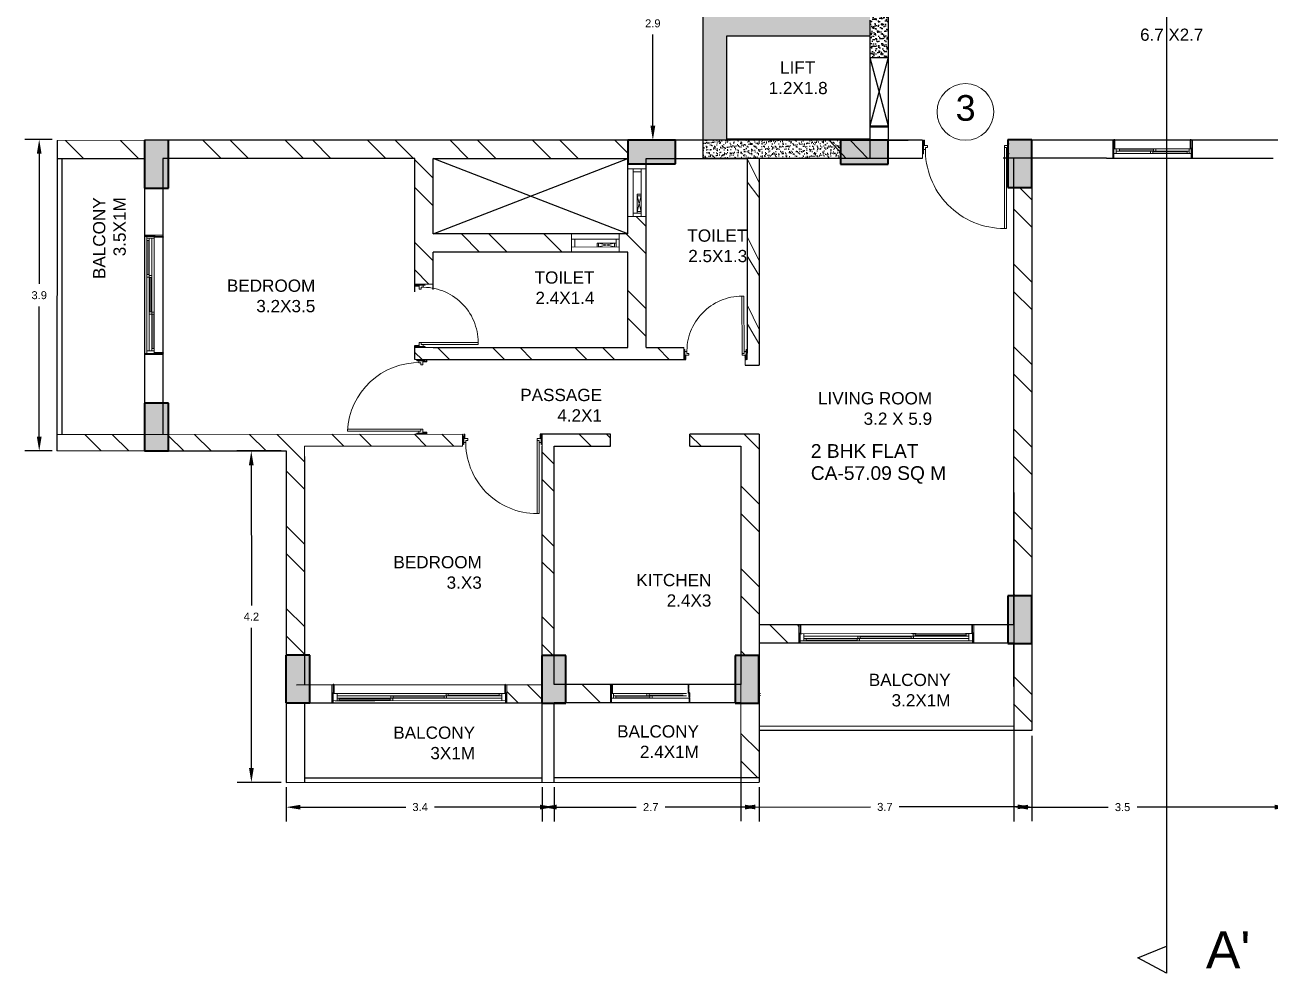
# Model space of a CAD drawing. Header units: metres. Extents: x 29392 to 32022, y 3934 to 33962.
# Drawn here: x 29437.74 to 29453.41, y 4176.15 to 4188.08 of the extents above; entities that cross this region are included whole.
import ezdxf

# ---------------------------------------------------------------- set-up
doc = ezdxf.new("R2010")
doc.units = ezdxf.units.M
doc.linetypes.add('DASHED2', pattern=[9.525, 6.35, -3.175])
doc.linetypes.add('HIDDEN2', pattern=[4.7625, 3.175, -1.5875])
for name, color, linetype, lineweight in [('COLUMN', 7, 'Continuous', 40), ('DOOR', 7, 'Continuous', 20), ('finiture', 7, 'Continuous', 20), ('text', 7, 'Continuous', 5)]:
    doc.layers.add(name, color=color, linetype=linetype, lineweight=lineweight)
doc.styles.add('Annotative', font='arial.ttf')
doc.styles.get("Standard").update_dxf_attribs({"font": 'arial.ttf'})
doc.dimstyles.get("Standard").update_dxf_attribs({"dimtxt": 0.1, "dimasz": 0.18, "dimexe": 0.18, "dimexo": 0.0625, "dimgap": 0.09, "dimtad": 0, "dimtih": 1, "dimtoh": 1, "dimdec": 1, "dimzin": 0, "dimdsep": 46, "dimtxsty": 'Standard', "dimcen": 0.09, "dimadec": 0, "dimazin": 0, "dimtfac": 1, "dimtdec": 1, "dimtofl": 0, "dimtmove": 0, "dimatfit": 3, "dimfxl": 1, "dimtolj": 1, "dimtzin": 0, "dimarcsym": 0})

# ---------------------------------------------------------------- blocks, each defined once
blk = doc.blocks.new('*D226')
at = {"color": 0, "lineweight": -2, "transparency": 16777216}
for p, q in [((29446.212, 4189.57), (29445.462, 4189.57)), ((29445.642, 4189.39), (29445.642, 4188.242)), ((29445.643, 4186.813), (29445.642, 4187.96)), ((29446.213, 4186.633), (29445.463, 4186.633))]:
    blk.add_line(p, q, dxfattribs=at)
at = {"color": 0, "transparency": 16777216}
for points in [[(29445.672, 4189.39), (29445.612, 4189.39), (29445.642, 4189.57)], [(29445.673, 4186.813), (29445.613, 4186.813), (29445.643, 4186.633)]]:
    blk.add_solid(points, dxfattribs=at)
at = {"layer": 'Defpoints', "color": 0, "transparency": 16777216}
for p in [(29446.274, 4189.57), (29445.643, 4186.633), (29446.276, 4186.633)]:
    blk.add_point(p, dxfattribs=at)
at = {"color": 0, "transparency": 16777216, "insert": (29445.642, 4188.101), "char_height": 0.1, "attachment_point": 5}
blk.add_mtext('\\A1;2.9', dxfattribs=at)
blk = doc.blocks.new('*D227')
at = {"color": 0, "lineweight": -2, "transparency": 16777216}
for p, q in [((29438.086, 4186.641), (29437.743, 4186.641)), ((29437.923, 4186.461), (29437.923, 4184.823)), ((29437.923, 4182.902), (29437.923, 4184.54)), ((29438.086, 4182.722), (29437.743, 4182.722))]:
    blk.add_line(p, q, dxfattribs=at)
at = {"color": 0, "transparency": 16777216}
for points in [[(29437.893, 4186.461), (29437.953, 4186.461), (29437.923, 4186.641)], [(29437.893, 4182.902), (29437.953, 4182.902), (29437.923, 4182.722)]]:
    blk.add_solid(points, dxfattribs=at)
at = {"layer": 'Defpoints', "color": 0, "transparency": 16777216}
for p in [(29438.149, 4186.641), (29437.923, 4182.722), (29438.149, 4182.722)]:
    blk.add_point(p, dxfattribs=at)
at = {"color": 0, "transparency": 16777216, "insert": (29437.923, 4184.681), "char_height": 0.1, "attachment_point": 5}
blk.add_mtext('\\A1;3.9', dxfattribs=at)
blk = doc.blocks.new('*D228')
at = {"color": 0, "lineweight": -2, "transparency": 16777216}
for p, q in [((29440.966, 4182.722), (29440.411, 4182.722)), ((29440.591, 4182.542), (29440.592, 4180.777)), ((29440.592, 4178.732), (29440.592, 4180.497)), ((29440.967, 4178.552), (29440.412, 4178.552))]:
    blk.add_line(p, q, dxfattribs=at)
at = {"color": 0, "transparency": 16777216}
for points in [[(29440.621, 4182.542), (29440.561, 4182.542), (29440.591, 4182.722)], [(29440.622, 4178.732), (29440.562, 4178.732), (29440.592, 4178.552)]]:
    blk.add_solid(points, dxfattribs=at)
at = {"layer": 'Defpoints', "color": 0, "transparency": 16777216}
for p in [(29441.029, 4182.722), (29440.592, 4178.552), (29441.029, 4178.552)]:
    blk.add_point(p, dxfattribs=at)
at = {"color": 0, "transparency": 16777216, "insert": (29440.592, 4180.637), "char_height": 0.1, "attachment_point": 5}
blk.add_mtext('\\A1;4.2', dxfattribs=at)
blk = doc.blocks.new('*D229')
at = {"color": 0, "lineweight": -2, "transparency": 16777216}
for p, q in [((29441.029, 4178.49), (29441.03, 4178.06)), ((29444.401, 4178.491), (29444.401, 4178.061)), ((29441.21, 4178.24), (29442.535, 4178.24)), ((29444.221, 4178.241), (29442.896, 4178.241))]:
    blk.add_line(p, q, dxfattribs=at)
at = {"color": 0, "transparency": 16777216}
for points in [[(29441.21, 4178.27), (29441.21, 4178.21), (29441.03, 4178.24)], [(29444.221, 4178.271), (29444.221, 4178.211), (29444.401, 4178.241)]]:
    blk.add_solid(points, dxfattribs=at)
at = {"layer": 'Defpoints', "color": 0, "transparency": 16777216}
for p in [(29441.029, 4178.552), (29444.401, 4178.554), (29444.401, 4178.241)]:
    blk.add_point(p, dxfattribs=at)
at = {"color": 0, "transparency": 16777216, "insert": (29442.715, 4178.241), "char_height": 0.1, "attachment_point": 5}
blk.add_mtext('\\A1;3.4', dxfattribs=at)
blk = doc.blocks.new('*D230')
at = {"color": 0, "lineweight": -2, "transparency": 16777216}
for p, q in [((29444.251, 4178.491), (29444.251, 4178.061)), ((29446.981, 4178.491), (29446.981, 4178.061)), ((29444.431, 4178.241), (29445.434, 4178.241)), ((29446.801, 4178.241), (29445.798, 4178.241))]:
    blk.add_line(p, q, dxfattribs=at)
at = {"color": 0, "transparency": 16777216}
for points in [[(29444.431, 4178.271), (29444.431, 4178.211), (29444.251, 4178.241)], [(29446.801, 4178.271), (29446.801, 4178.211), (29446.981, 4178.241)]]:
    blk.add_solid(points, dxfattribs=at)
at = {"layer": 'Defpoints', "color": 0, "transparency": 16777216}
for p in [(29444.251, 4178.553), (29446.981, 4178.554), (29446.981, 4178.241)]:
    blk.add_point(p, dxfattribs=at)
at = {"color": 0, "transparency": 16777216, "insert": (29445.616, 4178.241), "char_height": 0.1, "attachment_point": 5}
blk.add_mtext('\\A1;2.7', dxfattribs=at)
blk = doc.blocks.new('*D231')
at = {"color": 0, "lineweight": -2, "transparency": 16777216}
for p, q in [((29446.751, 4179.134), (29446.751, 4178.062)), ((29450.412, 4179.136), (29450.412, 4178.064)), ((29446.931, 4178.242), (29448.381, 4178.243)), ((29450.232, 4178.244), (29448.743, 4178.243))]:
    blk.add_line(p, q, dxfattribs=at)
at = {"color": 0, "transparency": 16777216}
for points in [[(29446.931, 4178.272), (29446.931, 4178.212), (29446.751, 4178.242)], [(29450.232, 4178.274), (29450.232, 4178.214), (29450.412, 4178.244)]]:
    blk.add_solid(points, dxfattribs=at)
at = {"layer": 'Defpoints', "color": 0, "transparency": 16777216}
for p in [(29446.751, 4179.197), (29450.412, 4179.198), (29450.412, 4178.244)]:
    blk.add_point(p, dxfattribs=at)
at = {"color": 0, "transparency": 16777216, "insert": (29448.562, 4178.243), "char_height": 0.1, "attachment_point": 5}
blk.add_mtext('\\A1;3.7', dxfattribs=at)
blk = doc.blocks.new('*D232')
at = {"color": 0, "lineweight": -2, "transparency": 16777216}
for p, q in [((29450.179, 4186.341), (29450.182, 4178.06)), ((29453.642, 4186.342), (29453.645, 4178.061)), ((29450.362, 4178.24), (29451.371, 4178.24)), ((29453.465, 4178.241), (29451.734, 4178.24))]:
    blk.add_line(p, q, dxfattribs=at)
at = {"color": 0, "transparency": 16777216}
for points in [[(29450.362, 4178.27), (29450.362, 4178.21), (29450.182, 4178.24)], [(29453.465, 4178.271), (29453.465, 4178.211), (29453.645, 4178.241)]]:
    blk.add_solid(points, dxfattribs=at)
at = {"layer": 'Defpoints', "color": 0, "transparency": 16777216}
for p in [(29450.179, 4186.403), (29453.642, 4186.405), (29450.182, 4178.24)]:
    blk.add_point(p, dxfattribs=at)
at = {"color": 0, "transparency": 16777216, "insert": (29451.552, 4178.24), "char_height": 0.1, "attachment_point": 5}
blk.add_mtext('\\A1;3.5', dxfattribs=at)

msp = doc.modelspace()

# ---------------------------------------------------------------- hatches: boundary and pattern name
at = {"transparency": 33554669}
h = msp.add_hatch(dxfattribs=at)
h.set_pattern_fill('AR-SAND', color=256, scale=0.0013)
h.paths.add_polyline_path([(29448.374, 4188.243), (29446.574, 4188.243), (29446.574, 4189.343), (29446.274, 4189.344), (29446.274, 4186.633), (29446.992, 4186.633), (29448.374, 4186.631), (29448.374, 4186.643), (29446.574, 4186.643), (29446.574, 4187.943), (29448.374, 4187.943), (29448.374, 4188.143)])
h = msp.add_hatch(dxfattribs=at)
h.set_pattern_fill('AR-SAND', color=256, scale=0.0013)
h.paths.add_polyline_path([(29448.603, 4188.313), (29448.602, 4188.316), (29448.374, 4188.313), (29448.374, 4188.313), (29448.374, 4188.143), (29448.374, 4187.843), (29448.374, 4187.843), (29448.374, 4187.674), (29448.603, 4187.674)])
h.paths.add_polyline_path([(29448.603, 4189.343), (29448.374, 4189.343), (29448.374, 4189.174), (29448.603, 4189.174)])
h = msp.add_hatch(dxfattribs=at)
h.set_pattern_fill('AR-SAND', color=256, scale=0.0013)
h.paths.add_polyline_path([(29448.003, 4186.632), (29446.992, 4186.633), (29446.274, 4186.633), (29446.274, 4186.403), (29446.829, 4186.403), (29448.003, 4186.403)])
h = msp.add_hatch()
h.set_pattern_fill('ANSI31', color=256, scale=0.002, angle=89.9774)
h.set_pattern_definition([(134.9774053, (29481.3070533, 4019.6791897), (-0.0044918984, -0.00448835702), [])])
h.paths.add_polyline_path([(29442.771, 4184.806, 1), (29442.771, 4184.818), (29442.68, 4184.818), (29442.68, 4184.806)])
h.paths.add_polyline_path([(29442.702, 4184.794), (29442.702, 4184.806), (29442.68, 4184.806), (29442.65, 4184.806), (29442.65, 4184.794)])
h.paths.add_polyline_path([(29442.771, 4184.025, 1), (29442.771, 4184.037), (29442.68, 4184.037), (29442.68, 4184.025)])
h.paths.add_polyline_path([(29442.702, 4184.037), (29442.702, 4184.049), (29442.65, 4184.049), (29442.65, 4184.037)])
h = msp.add_hatch()
h.set_pattern_fill('ANSI31', color=256, scale=0.002, angle=179.9774)
h.set_pattern_definition([(224.9774053, (29610.9847404, 4299.3507373), (0.00448835702, -0.0044918984), [])])
h.paths.add_polyline_path([(29446.046, 4183.994, 1), (29446.034, 4183.994), (29446.034, 4183.903), (29446.046, 4183.903)])
h.paths.add_polyline_path([(29446.058, 4183.925), (29446.046, 4183.925), (29446.046, 4183.903), (29446.046, 4183.873), (29446.058, 4183.873)])
h.paths.add_polyline_path([(29446.827, 4183.994, 1), (29446.815, 4183.994), (29446.815, 4183.903), (29446.827, 4183.903)])
h.paths.add_polyline_path([(29446.815, 4183.925), (29446.803, 4183.925), (29446.803, 4183.873), (29446.815, 4183.873)])
at = {"layer": 'COLUMN'}
h = msp.add_hatch(color=256, dxfattribs=at)
h.dxf.hatch_style = 1
h.paths.add_polyline_path([(29439.549, 4186.63), (29439.249, 4186.63), (29439.249, 4186.03), (29439.549, 4186.03)])
h = msp.add_hatch(color=256, dxfattribs=at)
h.dxf.hatch_style = 1
h.paths.add_polyline_path([(29445.329, 4186.633), (29445.329, 4186.333), (29445.929, 4186.333), (29445.929, 4186.633)])
h = msp.add_hatch(color=256, dxfattribs=at)
h.dxf.hatch_style = 1
h.paths.add_polyline_path([(29448.003, 4186.63), (29448.003, 4186.33), (29448.603, 4186.33), (29448.603, 4186.63)])
h = msp.add_hatch(color=256, dxfattribs=at)
h.dxf.hatch_style = 1
h.paths.add_polyline_path([(29450.409, 4186.635), (29450.109, 4186.635), (29450.109, 4186.035), (29450.409, 4186.035)])
h = msp.add_hatch(color=256, dxfattribs=at)
h.dxf.hatch_style = 1
h.paths.add_polyline_path([(29439.549, 4183.322), (29439.249, 4183.322), (29439.249, 4182.722), (29439.549, 4182.722)])
h = msp.add_hatch(color=256, dxfattribs=at)
h.dxf.hatch_style = 1
h.paths.add_polyline_path([(29450.409, 4180.9), (29450.109, 4180.9), (29450.109, 4180.3), (29450.409, 4180.3)])
h = msp.add_hatch(color=256, dxfattribs=at)
h.dxf.hatch_style = 1
h.paths.add_polyline_path([(29441.327, 4180.151), (29441.027, 4180.151), (29441.027, 4179.551), (29441.327, 4179.551)])
h = msp.add_hatch(color=256, dxfattribs=at)
h.dxf.hatch_style = 1
h.paths.add_polyline_path([(29444.548, 4180.15), (29444.248, 4180.15), (29444.248, 4179.55), (29444.548, 4179.55)])
h = msp.add_hatch(color=256, dxfattribs=at)
h.dxf.hatch_style = 1
h.paths.add_polyline_path([(29446.978, 4180.15), (29446.678, 4180.15), (29446.678, 4179.55), (29446.978, 4179.55)])
at = {"layer": 'DOOR'}
h = msp.add_hatch(dxfattribs=at)
h.set_pattern_fill('ANSI31', color=256, scale=0.001, angle=-180.0226)
h.set_pattern_definition([(224.9774053, (29678.1968703, 4266.881271), (0.00224417851, -0.0022459492), [])])
h.paths.add_polyline_path([(29452.416, 4186.412, 1), (29452.428, 4186.412), (29452.428, 4186.533), (29452.416, 4186.533)])
h.paths.add_polyline_path([(29452.404, 4186.524), (29452.416, 4186.524), (29452.416, 4186.635, 1), (29452.404, 4186.635)])
h.paths.add_polyline_path([(29451.43, 4186.413, 1), (29451.442, 4186.413), (29451.442, 4186.533), (29451.43, 4186.533)])
h.paths.add_polyline_path([(29451.442, 4186.524), (29451.454, 4186.524), (29451.454, 4186.635, 1), (29451.442, 4186.635)])
h = msp.add_hatch(dxfattribs=at)
h.set_pattern_fill('ANSI31', color=256, scale=0.001, angle=-90.0226)
h.set_pattern_definition([(314.9774053, (29402.7909813, 4383.945094), (0.0022459492, 0.00224417851), [])])
h.paths.add_polyline_path([(29439.256, 4185.422, -1), (29439.256, 4185.434), (29439.377, 4185.434), (29439.377, 4185.422)])
h.paths.add_polyline_path([(29439.368, 4185.41), (29439.368, 4185.422), (29439.479, 4185.422, -1), (29439.479, 4185.41)])
h.paths.add_polyline_path([(29439.257, 4183.938, -1), (29439.257, 4183.95), (29439.378, 4183.95), (29439.378, 4183.938)])
h.paths.add_polyline_path([(29439.368, 4183.95), (29439.368, 4183.962), (29439.48, 4183.962, -1), (29439.48, 4183.95)])
h = msp.add_hatch(dxfattribs=at)
h.set_pattern_fill('ANSI31', color=256, scale=0.001, angle=-0.0226)
h.set_pattern_definition([(44.9774053, (29241.6194863, 4146.4412786), (-0.00224417851, 0.0022459492), [])])
h.paths.add_polyline_path([(29447.494, 4180.311, -1), (29447.482, 4180.311), (29447.482, 4180.431), (29447.494, 4180.431)])
h.paths.add_polyline_path([(29447.506, 4180.422), (29447.494, 4180.422), (29447.494, 4180.533, -1), (29447.506, 4180.533)])
h.paths.add_polyline_path([(29449.678, 4180.311, -1), (29449.666, 4180.311), (29449.666, 4180.432), (29449.678, 4180.432)])
h.paths.add_polyline_path([(29449.666, 4180.423), (29449.654, 4180.423), (29449.654, 4180.534, -1), (29449.666, 4180.534)])
h = msp.add_hatch(color=256, dxfattribs=at)
h.dxf.hatch_style = 1
h.paths.add_polyline_path([(29449.616, 4180.393), (29449.576, 4180.393), (29449.576, 4180.398), (29449.585, 4180.398), (29449.585, 4180.418), (29449.576, 4180.418), (29449.576, 4180.423), (29449.616, 4180.423)])
h.paths.add_polyline_path([(29448.943, 4180.398), (29448.956, 4180.398), (29448.956, 4180.393), (29448.916, 4180.393), (29448.916, 4180.423), (29448.956, 4180.423), (29448.956, 4180.418), (29448.943, 4180.418)])
h.paths.add_polyline_path([(29448.923, 4180.363), (29448.883, 4180.363), (29448.883, 4180.368), (29448.891, 4180.368), (29448.891, 4180.388), (29448.883, 4180.388), (29448.883, 4180.393), (29448.923, 4180.393)])
h.paths.add_polyline_path([(29448.25, 4180.367), (29448.263, 4180.367), (29448.263, 4180.362), (29448.223, 4180.362), (29448.223, 4180.392), (29448.263, 4180.392), (29448.263, 4180.387), (29448.25, 4180.387)])
h.paths.add_polyline_path([(29448.244, 4180.332), (29448.204, 4180.332), (29448.204, 4180.337), (29448.213, 4180.337), (29448.213, 4180.357), (29448.204, 4180.357), (29448.204, 4180.362), (29448.244, 4180.362)])
h.paths.add_polyline_path([(29447.572, 4180.337), (29447.584, 4180.337), (29447.584, 4180.332), (29447.544, 4180.332), (29447.544, 4180.362), (29447.584, 4180.362), (29447.584, 4180.357), (29447.572, 4180.357)])
h = msp.add_hatch(dxfattribs=at)
h.set_pattern_fill('ANSI31', color=256, scale=0.001, angle=-0.0226)
h.set_pattern_definition([(44.9774053, (29235.7447825, 4149.1335953), (-0.00224417851, 0.0022459492), [])])
h.paths.add_polyline_path([(29441.62, 4179.558, -1), (29441.608, 4179.558), (29441.608, 4179.679), (29441.62, 4179.679)])
h.paths.add_polyline_path([(29441.632, 4179.67), (29441.62, 4179.67), (29441.62, 4179.781, -1), (29441.632, 4179.781)])
h.paths.add_polyline_path([(29443.803, 4179.559, -1), (29443.791, 4179.559), (29443.791, 4179.68), (29443.803, 4179.68)])
h.paths.add_polyline_path([(29443.791, 4179.67), (29443.779, 4179.67), (29443.779, 4179.782, -1), (29443.791, 4179.782)])
h = msp.add_hatch(dxfattribs=at)
h.set_pattern_fill('ANSI31', color=256, scale=0.001, angle=-0.0226)
h.set_pattern_definition([(44.9774053, (29252.4463825, 4149.097009), (-0.00224417851, 0.0022459492), [])])
h.paths.add_polyline_path([(29445.124, 4179.56, -1), (29445.112, 4179.56), (29445.112, 4179.68), (29445.124, 4179.68)])
h.paths.add_polyline_path([(29445.136, 4179.671), (29445.124, 4179.671), (29445.124, 4179.782, -1), (29445.136, 4179.782)])
h.paths.add_polyline_path([(29446.11, 4179.56, -1), (29446.098, 4179.56), (29446.097, 4179.681), (29446.109, 4179.681)])
h.paths.add_polyline_path([(29446.097, 4179.671), (29446.085, 4179.671), (29446.085, 4179.783, -1), (29446.097, 4179.783)])
h = msp.add_hatch(color=256, dxfattribs=at)
h.dxf.hatch_style = 1
h.paths.add_polyline_path([(29443.741, 4179.64), (29443.701, 4179.64), (29443.701, 4179.645), (29443.71, 4179.645), (29443.71, 4179.665), (29443.701, 4179.665), (29443.701, 4179.67), (29443.741, 4179.67)])
h.paths.add_polyline_path([(29443.069, 4179.645), (29443.081, 4179.645), (29443.081, 4179.64), (29443.041, 4179.64), (29443.041, 4179.67), (29443.081, 4179.67), (29443.081, 4179.665), (29443.069, 4179.665)])
h.paths.add_polyline_path([(29443.048, 4179.61), (29443.008, 4179.61), (29443.008, 4179.615), (29443.017, 4179.615), (29443.017, 4179.635), (29443.008, 4179.635), (29443.008, 4179.64), (29443.048, 4179.64)])
h.paths.add_polyline_path([(29442.375, 4179.615), (29442.388, 4179.615), (29442.388, 4179.61), (29442.348, 4179.61), (29442.348, 4179.64), (29442.388, 4179.64), (29442.388, 4179.635), (29442.375, 4179.635)])
h.paths.add_polyline_path([(29442.37, 4179.58), (29442.33, 4179.58), (29442.33, 4179.585), (29442.339, 4179.585), (29442.339, 4179.605), (29442.33, 4179.605), (29442.33, 4179.61), (29442.37, 4179.61)])
h.paths.add_polyline_path([(29441.697, 4179.585), (29441.71, 4179.585), (29441.71, 4179.58), (29441.67, 4179.58), (29441.67, 4179.61), (29441.71, 4179.61), (29441.71, 4179.605), (29441.697, 4179.605)])
at = {"layer": 'text'}
h = msp.add_hatch(dxfattribs=at)
h.set_pattern_fill('ANSI32', color=256, scale=0.077, angle=-90)
h.set_pattern_definition([(315, (25704.0707, 33417.7428), (0.518609791, 0.518609791), []), (315, (25704.0707, 33417.39705), (0.518609791, 0.518609791), [])])
h.paths.add_polyline_path([(29450.411, 4180.9), (29450.409, 4186.035), (29450.179, 4186.035), (29450.181, 4180.9)])
h.paths.add_polyline_path([(29443.25, 4182.782), (29443.25, 4182.932), (29439.549, 4182.93), (29439.549, 4182.722), (29441.029, 4182.722), (29441.03, 4180.151), (29441.26, 4180.151), (29441.259, 4182.652), (29441.259, 4182.781)])
h.paths.add_polyline_path([(29444.4, 4180.15), (29444.4, 4182.782), (29445.11, 4182.783), (29445.11, 4182.933), (29444.25, 4182.932), (29444.25, 4182.782), (29444.25, 4180.15)])
h.paths.add_polyline_path([(29445.11, 4179.553), (29445.109, 4179.783), (29444.548, 4179.782), (29444.548, 4179.552)])
h.paths.add_polyline_path([(29444.248, 4179.552), (29444.248, 4179.782), (29443.805, 4179.782), (29443.806, 4179.552)])
h.paths.add_polyline_path([(29446.981, 4180.15), (29446.98, 4182.933), (29446.11, 4182.933), (29446.11, 4182.783), (29446.749, 4182.783), (29446.75, 4180.15)])
h.paths.add_polyline_path([(29447.48, 4180.304), (29447.48, 4180.534), (29446.981, 4180.533), (29446.981, 4180.303)])
h.paths.add_polyline_path([(29439.249, 4182.722), (29439.249, 4182.93), (29438.145, 4182.93), (29438.145, 4182.722)])
h.paths.add_polyline_path([(29439.249, 4186.397), (29439.249, 4186.63), (29438.149, 4186.627), (29438.149, 4186.397)])
h.paths.add_polyline_path([(29442.649, 4186.402), (29442.65, 4184.822), (29442.88, 4184.822), (29442.88, 4185.222), (29444.621, 4185.222), (29444.621, 4185.452), (29442.879, 4185.452), (29442.879, 4186.402), (29445.329, 4186.403), (29445.329, 4186.633), (29439.549, 4186.63), (29439.549, 4186.4)])
h.paths.add_polyline_path([(29446.03, 4183.873), (29446.03, 4184.023), (29445.56, 4184.023), (29445.559, 4185.673), (29445.329, 4185.673), (29445.329, 4185.453), (29445.221, 4185.453), (29445.221, 4185.223), (29445.33, 4185.223), (29445.33, 4184.023), (29442.88, 4184.022), (29442.65, 4184.022), (29442.65, 4183.872), (29442.8, 4183.872)])
h.paths.add_polyline_path([(29450.412, 4179.205), (29450.411, 4180.3), (29450.181, 4180.3), (29450.182, 4179.205), (29450.212, 4179.205)])
h.paths.add_polyline_path([(29446.981, 4178.61), (29446.981, 4179.55), (29446.751, 4179.55), (29446.751, 4178.61)])

# ---------------------------------------------------------------- linework, layer by layer
for p, q in [((29452.103, 4199.979), (29452.103, 4176.152)), ((29446.274, 4186.405), (29446.274, 4189.57)), ((29448.603, 4189.569), (29448.603, 4186.405)), ((29448.374, 4188.143), (29448.374, 4187.843)), ((29446.574, 4187.943), (29448.374, 4187.943)), ((29446.574, 4186.643), (29446.574, 4187.943)), ((29448.374, 4187.843), (29448.374, 4186.405)), ((29448.374, 4187.674), (29448.603, 4187.674)), ((29448.374, 4187.674), (29448.603, 4186.813)), ((29448.603, 4187.674), (29448.374, 4186.813)), ((29448.374, 4186.813), (29448.603, 4186.813)), ((29448.374, 4186.8), (29448.603, 4186.8)), ((29438.149, 4186.627), (29438.145, 4182.722)), ((29446.992, 4186.633), (29439.249, 4186.63)), ((29439.249, 4186.63), (29439.249, 4182.722)), ((29448.374, 4186.643), (29446.574, 4186.643)), ((29448.374, 4186.63), (29446.574, 4186.63)), ((29449.035, 4186.63), (29446.992, 4186.633)), ((29448.603, 4186.63), (29448.856, 4186.63)), ((29450.103, 4186.635), (29453.718, 4186.636)), ((29450.409, 4186.635), (29450.412, 4179.205)), ((29439.249, 4186.397), (29438.149, 4186.397)), ((29438.206, 4186.397), (29438.206, 4182.93)), ((29442.649, 4186.402), (29439.479, 4186.4)), ((29439.479, 4186.4), (29439.48, 4182.93)), ((29442.65, 4184.724), (29442.649, 4186.402)), ((29442.879, 4186.402), (29445.329, 4186.403)), ((29442.879, 4185.452), (29445.329, 4186.403)), ((29442.879, 4185.452), (29442.879, 4186.402)), ((29445.329, 4185.453), (29442.879, 4186.402)), ((29445.329, 4185.453), (29445.329, 4186.403)), ((29445.559, 4186.403), (29446.829, 4186.403)), ((29445.56, 4184.023), (29445.559, 4186.403)), ((29446.274, 4186.405), (29448.603, 4186.405)), ((29448.374, 4186.403), (29446.274, 4186.403)), ((29446.829, 4186.403), (29446.83, 4183.953)), ((29446.979, 4186.403), (29446.98, 4183.803)), ((29448.578, 4186.404), (29449.035, 4186.404)), ((29448.603, 4186.404), (29448.857, 4186.404)), ((29451.348, 4186.406), (29450.048, 4186.405)), ((29450.179, 4186.405), (29450.181, 4180.535)), ((29451.348, 4186.406), (29453.448, 4186.406)), ((29445.329, 4185.453), (29442.879, 4185.452)), ((29445.33, 4185.223), (29442.88, 4185.222)), ((29442.88, 4184.752), (29442.88, 4185.222)), ((29445.33, 4184.023), (29445.33, 4185.223)), ((29442.65, 4183.872), (29442.65, 4184.049)), ((29442.65, 4184.049), (29442.65, 4184.022)), ((29442.88, 4184.022), (29445.33, 4184.023)), ((29445.56, 4184.023), (29446.034, 4184.023)), ((29442.8, 4183.872), (29446.058, 4183.873)), ((29442.8, 4183.845), (29442.8, 4183.872)), ((29446.803, 4183.803), (29446.98, 4183.803)), ((29442.8, 4182.932), (29442.8, 4182.958)), ((29445.11, 4182.933), (29444.224, 4182.932)), ((29445.11, 4182.783), (29445.11, 4182.933)), ((29445.11, 4182.783), (29445.11, 4182.933)), ((29446.98, 4182.933), (29446.11, 4182.933)), ((29446.11, 4182.783), (29446.11, 4182.933)), ((29446.98, 4182.933), (29446.981, 4178.553)), ((29439.249, 4182.722), (29441.029, 4182.722)), ((29441.029, 4182.722), (29441.03, 4178.552)), ((29444.25, 4179.782), (29444.25, 4182.782)), ((29444.4, 4182.782), (29445.11, 4182.783)), ((29444.4, 4179.782), (29444.4, 4182.782)), ((29446.11, 4182.783), (29446.75, 4182.783)), ((29446.749, 4182.783), (29446.75, 4179.783)), ((29441.259, 4182.652), (29441.26, 4179.782)), ((29450.18, 4180.535), (29446.98, 4180.533)), ((29450.18, 4180.305), (29446.98, 4180.303)), ((29450.181, 4180.305), (29450.182, 4179.205)), ((29441.16, 4179.781), (29444.25, 4179.782)), ((29446.75, 4179.783), (29444.4, 4179.782)), ((29441.161, 4179.551), (29444.251, 4179.552)), ((29441.26, 4179.552), (29441.26, 4178.552)), ((29444.251, 4178.552), (29444.251, 4179.552)), ((29446.751, 4179.553), (29444.401, 4179.552)), ((29444.401, 4178.552), (29444.401, 4179.552)), ((29450.182, 4179.259), (29446.976, 4179.257)), ((29450.212, 4179.205), (29446.981, 4179.203)), ((29450.412, 4179.205), (29446.981, 4179.203)), ((29441.26, 4178.609), (29444.251, 4178.61)), ((29446.981, 4178.61), (29444.401, 4178.609)), ((29441.03, 4178.552), (29446.981, 4178.553)), ((29451.745, 4176.345), (29452.103, 4176.492)), ((29452.103, 4176.152), (29451.745, 4176.345))]:
    msp.add_line(p, q)
at = {"layer": 'COLUMN'}
for p, q in [((29439.249, 4186.63), (29439.249, 4186.03)), ((29439.549, 4186.03), (29439.549, 4186.63)), ((29445.929, 4186.633), (29445.329, 4186.633)), ((29445.329, 4186.633), (29445.329, 4186.333)), ((29445.929, 4186.333), (29445.929, 4186.633)), ((29448.603, 4186.63), (29448.003, 4186.63)), ((29448.003, 4186.63), (29448.003, 4186.33)), ((29448.603, 4186.33), (29448.603, 4186.63)), ((29450.409, 4186.635), (29450.109, 4186.635)), ((29450.109, 4186.635), (29450.109, 4186.035)), ((29450.409, 4186.035), (29450.409, 4186.635)), ((29445.329, 4186.333), (29445.929, 4186.333)), ((29448.003, 4186.33), (29448.603, 4186.33)), ((29439.249, 4186.03), (29439.549, 4186.03)), ((29450.109, 4186.035), (29450.409, 4186.035)), ((29439.549, 4183.322), (29439.249, 4183.322)), ((29439.249, 4183.322), (29439.249, 4182.722)), ((29439.549, 4182.722), (29439.549, 4183.322)), ((29439.249, 4182.722), (29439.549, 4182.722)), ((29450.409, 4180.9), (29450.109, 4180.9)), ((29450.109, 4180.9), (29450.109, 4180.3)), ((29450.409, 4180.3), (29450.409, 4180.9)), ((29450.109, 4180.3), (29450.409, 4180.3)), ((29441.327, 4180.151), (29441.027, 4180.151)), ((29441.027, 4180.151), (29441.027, 4179.551)), ((29441.327, 4179.551), (29441.327, 4180.151)), ((29444.548, 4180.15), (29444.248, 4180.15)), ((29444.248, 4180.15), (29444.248, 4179.55)), ((29444.548, 4179.55), (29444.548, 4180.15)), ((29446.978, 4180.15), (29446.678, 4180.15)), ((29446.678, 4180.15), (29446.678, 4179.55)), ((29446.978, 4179.55), (29446.978, 4180.15)), ((29441.027, 4179.551), (29441.327, 4179.551)), ((29444.248, 4179.55), (29444.548, 4179.55)), ((29446.678, 4179.55), (29446.978, 4179.55))]:
    msp.add_line(p, q, dxfattribs=at)
at = {"layer": 'DOOR'}
for p, q in [((29449.035, 4186.63), (29449.035, 4186.404)), ((29449.047, 4186.634), (29449.047, 4186.464)), ((29449.059, 4186.634), (29449.047, 4186.634)), ((29449.059, 4186.563), (29449.059, 4186.634)), ((29450.103, 4186.563), (29450.103, 4186.635)), ((29450.103, 4186.635), (29450.115, 4186.635)), ((29450.115, 4186.635), (29450.115, 4186.465)), ((29451.428, 4186.636), (29451.428, 4186.406)), ((29451.442, 4186.635), (29451.442, 4186.413)), ((29451.454, 4186.524), (29451.454, 4186.635)), ((29452.404, 4186.524), (29452.404, 4186.635)), ((29452.416, 4186.635), (29452.416, 4186.412)), ((29452.43, 4186.405), (29452.43, 4186.635)), ((29449.035, 4186.585), (29449.035, 4186.464)), ((29449.047, 4186.585), (29449.035, 4186.585)), ((29449.097, 4186.563), (29449.047, 4186.563)), ((29449.047, 4186.563), (29449.059, 4186.563)), ((29449.072, 4186.513), (29449.047, 4186.513)), ((29449.097, 4186.538), (29449.072, 4186.538)), ((29449.072, 4186.538), (29449.072, 4186.513)), ((29449.097, 4186.563), (29449.097, 4186.538)), ((29450.065, 4186.563), (29450.115, 4186.563)), ((29450.065, 4186.563), (29450.065, 4186.538)), ((29450.065, 4186.538), (29450.09, 4186.538)), ((29450.066, 4185.52), (29450.065, 4186.538)), ((29450.09, 4186.538), (29450.09, 4186.513)), ((29450.09, 4186.538), (29450.091, 4185.52)), ((29450.09, 4186.513), (29450.115, 4186.513)), ((29450.115, 4186.563), (29450.103, 4186.563)), ((29450.115, 4186.585), (29450.127, 4186.585)), ((29451.43, 4186.533), (29451.43, 4186.413)), ((29451.442, 4186.533), (29451.43, 4186.533)), ((29451.472, 4186.524), (29451.442, 4186.524)), ((29451.442, 4186.524), (29451.472, 4186.524)), ((29451.442, 4186.512), (29451.442, 4186.422)), ((29452.416, 4186.464), (29451.442, 4186.464)), ((29451.472, 4186.464), (29451.472, 4186.524)), ((29452.416, 4186.524), (29451.472, 4186.524)), ((29451.472, 4186.494), (29451.472, 4186.524)), ((29452.391, 4186.494), (29451.472, 4186.494)), ((29451.891, 4186.494), (29451.472, 4186.494)), ((29451.943, 4186.519), (29451.514, 4186.519)), ((29451.514, 4186.499), (29451.514, 4186.519)), ((29451.943, 4186.499), (29451.514, 4186.499)), ((29451.523, 4186.524), (29451.523, 4186.519)), ((29451.523, 4186.499), (29451.523, 4186.494)), ((29452.391, 4186.464), (29451.891, 4186.464)), ((29451.903, 4186.464), (29451.903, 4186.494)), ((29451.903, 4186.494), (29451.943, 4186.494)), ((29451.97, 4186.524), (29451.93, 4186.524)), ((29451.93, 4186.524), (29451.93, 4186.519)), ((29451.93, 4186.499), (29451.93, 4186.494)), ((29452.364, 4186.489), (29451.934, 4186.489)), ((29451.934, 4186.469), (29451.934, 4186.489)), ((29452.364, 4186.469), (29451.934, 4186.469)), ((29451.943, 4186.499), (29451.943, 4186.519)), ((29451.943, 4186.494), (29451.943, 4186.489)), ((29451.943, 4186.469), (29451.943, 4186.464)), ((29451.95, 4186.494), (29451.97, 4186.494)), ((29451.97, 4186.494), (29451.97, 4186.524)), ((29452.391, 4186.464), (29452.341, 4186.464)), ((29452.391, 4186.494), (29452.351, 4186.494)), ((29452.351, 4186.494), (29452.351, 4186.489)), ((29452.351, 4186.469), (29452.351, 4186.464)), ((29452.364, 4186.469), (29452.364, 4186.489)), ((29452.391, 4186.494), (29452.371, 4186.494)), ((29452.391, 4186.524), (29452.391, 4186.464)), ((29452.391, 4186.464), (29452.391, 4186.494)), ((29452.416, 4186.533), (29452.428, 4186.533)), ((29452.416, 4186.524), (29452.416, 4186.434)), ((29452.428, 4186.533), (29452.428, 4186.412)), ((29445.329, 4186.273), (29445.559, 4186.273)), ((29445.394, 4185.673), (29445.394, 4186.273)), ((29445.394, 4186.233), (29445.494, 4186.233)), ((29445.494, 4185.673), (29445.494, 4186.273)), ((29445.444, 4185.933), (29445.444, 4185.953)), ((29445.444, 4185.953), (29445.494, 4185.953)), ((29445.444, 4185.733), (29445.444, 4185.933)), ((29445.444, 4185.933), (29445.494, 4185.933)), ((29445.559, 4185.673), (29445.329, 4185.673)), ((29445.494, 4185.713), (29445.394, 4185.713)), ((29445.444, 4185.713), (29445.444, 4185.733)), ((29445.444, 4185.733), (29445.494, 4185.733)), ((29450.091, 4185.52), (29450.066, 4185.52)), ((29439.249, 4185.436), (29439.479, 4185.436)), ((29439.377, 4185.434), (29439.256, 4185.434)), ((29439.479, 4185.422), (29439.256, 4185.422)), ((29439.368, 4185.422), (29439.278, 4185.422)), ((29439.278, 4185.422), (29439.278, 4183.95)), ((29439.368, 4185.397), (29439.278, 4185.397)), ((29439.278, 4185.397), (29439.308, 4185.397)), ((29439.278, 4185.397), (29439.278, 4185.347)), ((29439.278, 4185.397), (29439.278, 4184.897)), ((29439.283, 4185.357), (29439.278, 4185.357)), ((29439.283, 4185.37), (29439.283, 4184.94)), ((29439.283, 4185.37), (29439.303, 4185.37)), ((29439.303, 4185.37), (29439.303, 4184.94)), ((29439.308, 4185.357), (29439.303, 4185.357)), ((29439.308, 4185.397), (29439.308, 4183.98)), ((29439.308, 4185.397), (29439.308, 4185.377)), ((29439.308, 4185.397), (29439.308, 4185.357)), ((29439.368, 4185.397), (29439.338, 4185.397)), ((29439.338, 4185.397), (29439.338, 4183.98)), ((29439.368, 4183.95), (29439.368, 4185.422)), ((29439.368, 4185.422), (29439.368, 4185.397)), ((29439.368, 4185.41), (29439.479, 4185.41)), ((29439.377, 4185.422), (29439.377, 4185.434)), ((29444.621, 4185.452), (29444.621, 4185.222)), ((29445.221, 4185.388), (29444.621, 4185.387)), ((29444.661, 4185.387), (29444.661, 4185.287)), ((29444.961, 4185.338), (29444.941, 4185.338)), ((29444.941, 4185.338), (29444.941, 4185.288)), ((29445.161, 4185.338), (29444.961, 4185.338)), ((29444.961, 4185.338), (29444.961, 4185.288)), ((29445.181, 4185.338), (29445.161, 4185.338)), ((29445.161, 4185.338), (29445.161, 4185.288)), ((29445.181, 4185.288), (29445.181, 4185.388)), ((29445.221, 4185.223), (29445.221, 4185.453)), ((29445.221, 4185.288), (29444.621, 4185.287)), ((29439.283, 4184.949), (29439.278, 4184.949)), ((29439.278, 4184.909), (29439.308, 4184.909)), ((29439.283, 4184.94), (29439.303, 4184.94)), ((29439.308, 4184.949), (29439.303, 4184.949)), ((29439.308, 4184.909), (29439.308, 4184.949)), ((29439.308, 4184.929), (29439.338, 4184.929)), ((29439.308, 4184.909), (29439.308, 4184.929)), ((29439.308, 4184.897), (29439.308, 4184.397)), ((29439.313, 4184.889), (29439.308, 4184.889)), ((29439.313, 4184.902), (29439.313, 4184.473)), ((29439.313, 4184.902), (29439.333, 4184.902)), ((29439.333, 4184.902), (29439.333, 4184.473)), ((29439.338, 4184.889), (29439.333, 4184.889)), ((29439.338, 4184.929), (29439.338, 4184.889)), ((29442.88, 4184.822), (29442.65, 4184.822)), ((29442.65, 4184.806), (29442.771, 4184.806)), ((29442.65, 4184.806), (29442.65, 4184.794)), ((29442.702, 4184.794), (29442.65, 4184.794)), ((29442.68, 4184.818), (29442.771, 4184.818)), ((29442.68, 4184.806), (29442.68, 4184.818)), ((29442.702, 4184.756), (29442.702, 4184.806)), ((29442.702, 4184.806), (29442.702, 4184.794)), ((29442.702, 4184.756), (29442.727, 4184.756)), ((29442.727, 4184.756), (29442.727, 4184.781)), ((29442.752, 4184.781), (29442.727, 4184.781)), ((29442.752, 4184.781), (29442.752, 4184.806)), ((29446.789, 4184.669), (29446.764, 4184.669)), ((29446.764, 4184.669), (29446.765, 4183.95)), ((29446.79, 4183.95), (29446.789, 4184.669)), ((29439.313, 4184.482), (29439.308, 4184.482)), ((29439.308, 4184.442), (29439.338, 4184.442)), ((29439.313, 4184.473), (29439.333, 4184.473)), ((29439.338, 4184.482), (29439.333, 4184.482)), ((29439.338, 4183.98), (29439.338, 4184.48)), ((29439.368, 4184.468), (29439.338, 4184.468)), ((29439.343, 4184.428), (29439.338, 4184.428)), ((29439.343, 4184.441), (29439.343, 4184.011)), ((29439.343, 4184.441), (29439.363, 4184.441)), ((29439.363, 4184.441), (29439.363, 4184.011)), ((29439.368, 4184.428), (29439.363, 4184.428)), ((29439.368, 4184.428), (29439.368, 4184.468)), ((29442.702, 4184.087), (29442.702, 4184.037)), ((29442.702, 4184.087), (29442.727, 4184.087)), ((29442.727, 4184.087), (29442.727, 4184.062)), ((29443.446, 4184.087), (29442.727, 4184.087)), ((29443.446, 4184.062), (29443.446, 4184.087)), ((29439.48, 4183.936), (29439.25, 4183.936)), ((29439.48, 4183.95), (29439.257, 4183.95)), ((29439.378, 4183.938), (29439.257, 4183.938)), ((29439.356, 4183.95), (29439.266, 4183.95)), ((29439.278, 4183.95), (29439.278, 4183.98)), ((29439.278, 4183.98), (29439.368, 4183.98)), ((29439.343, 4184.02), (29439.338, 4184.02)), ((29439.343, 4184.011), (29439.363, 4184.011)), ((29439.368, 4184.02), (29439.363, 4184.02)), ((29439.368, 4183.98), (29439.368, 4184.02)), ((29439.368, 4183.962), (29439.48, 4183.962)), ((29439.378, 4183.95), (29439.378, 4183.938)), ((29442.702, 4184.049), (29442.65, 4184.049)), ((29442.65, 4184.037), (29442.65, 4184.049)), ((29442.65, 4184.037), (29442.771, 4184.037)), ((29442.65, 4184.022), (29442.88, 4184.022)), ((29442.68, 4184.037), (29442.68, 4184.025)), ((29442.68, 4184.025), (29442.771, 4184.025)), ((29442.702, 4184.037), (29442.702, 4184.049)), ((29442.752, 4184.062), (29442.727, 4184.062)), ((29442.727, 4184.062), (29443.446, 4184.062)), ((29442.752, 4184.062), (29442.752, 4184.037)), ((29446.034, 4184.024), (29446.034, 4183.873)), ((29446.034, 4183.903), (29446.034, 4183.994)), ((29446.046, 4183.873), (29446.046, 4183.994)), ((29446.071, 4183.975), (29446.046, 4183.975)), ((29446.071, 4183.975), (29446.071, 4183.95)), ((29446.096, 4183.95), (29446.071, 4183.95)), ((29446.096, 4183.925), (29446.096, 4183.95)), ((29446.765, 4183.925), (29446.765, 4183.95)), ((29446.765, 4183.95), (29446.79, 4183.95)), ((29446.79, 4183.975), (29446.815, 4183.975)), ((29446.79, 4183.975), (29446.79, 4183.95)), ((29446.815, 4183.873), (29446.815, 4183.994)), ((29446.827, 4183.903), (29446.827, 4183.994)), ((29446.83, 4183.873), (29446.83, 4184.023)), ((29442.65, 4183.872), (29442.8, 4183.872)), ((29442.77, 4183.869), (29442.679, 4183.869)), ((29442.8, 4183.857), (29442.679, 4183.857)), ((29442.698, 4183.832), (29442.698, 4183.857)), ((29442.698, 4183.832), (29442.723, 4183.832)), ((29442.723, 4183.807), (29442.723, 4183.832)), ((29442.748, 4183.807), (29442.723, 4183.807)), ((29442.748, 4183.807), (29442.748, 4183.857)), ((29442.748, 4183.857), (29442.748, 4183.845)), ((29442.748, 4183.845), (29442.8, 4183.845)), ((29442.77, 4183.857), (29442.77, 4183.869)), ((29442.8, 4183.857), (29442.8, 4183.845)), ((29446.046, 4183.903), (29446.034, 4183.903)), ((29446.096, 4183.925), (29446.046, 4183.925)), ((29446.046, 4183.925), (29446.058, 4183.925)), ((29446.046, 4183.873), (29446.058, 4183.873)), ((29446.058, 4183.925), (29446.058, 4183.873)), ((29446.765, 4183.925), (29446.815, 4183.925)), ((29446.815, 4183.925), (29446.803, 4183.925)), ((29446.803, 4183.925), (29446.803, 4183.873)), ((29446.815, 4183.873), (29446.803, 4183.873)), ((29446.815, 4183.903), (29446.827, 4183.903)), ((29441.803, 4182.971), (29441.803, 4182.996)), ((29441.803, 4182.996), (29442.724, 4182.996)), ((29442.749, 4182.996), (29442.724, 4182.996)), ((29442.724, 4182.996), (29442.724, 4182.971)), ((29442.749, 4182.996), (29442.749, 4182.946)), ((29442.724, 4182.971), (29441.803, 4182.971)), ((29442.8, 4182.932), (29442.65, 4182.932)), ((29442.8, 4182.946), (29442.679, 4182.946)), ((29442.77, 4182.934), (29442.679, 4182.934)), ((29442.699, 4182.971), (29442.699, 4182.946)), ((29442.699, 4182.971), (29442.724, 4182.971)), ((29442.749, 4182.946), (29442.749, 4182.958)), ((29442.749, 4182.958), (29442.8, 4182.958)), ((29442.77, 4182.946), (29442.77, 4182.934)), ((29442.8, 4182.946), (29442.8, 4182.958)), ((29443.25, 4182.782), (29443.25, 4182.932)), ((29443.253, 4182.902), (29443.253, 4182.811)), ((29443.265, 4182.902), (29443.253, 4182.902)), ((29443.265, 4182.932), (29443.265, 4182.811)), ((29443.265, 4182.932), (29443.277, 4182.932)), ((29443.315, 4182.88), (29443.265, 4182.88)), ((29443.265, 4182.88), (29443.277, 4182.88)), ((29443.277, 4182.88), (29443.277, 4182.932)), ((29443.315, 4182.855), (29443.29, 4182.855)), ((29443.29, 4182.83), (29443.29, 4182.855)), ((29443.315, 4182.88), (29443.315, 4182.855)), ((29444.186, 4182.88), (29444.236, 4182.88)), ((29444.186, 4182.88), (29444.186, 4182.855)), ((29444.186, 4182.855), (29444.211, 4182.855)), ((29444.186, 4181.934), (29444.186, 4182.855)), ((29444.211, 4182.83), (29444.211, 4182.855)), ((29444.211, 4182.855), (29444.211, 4181.934)), ((29444.224, 4182.88), (29444.224, 4182.932)), ((29444.236, 4182.932), (29444.224, 4182.932)), ((29444.236, 4182.88), (29444.224, 4182.88)), ((29444.236, 4182.932), (29444.236, 4182.811)), ((29444.236, 4182.902), (29444.248, 4182.902)), ((29444.248, 4182.902), (29444.248, 4182.811)), ((29444.25, 4182.932), (29444.25, 4182.782)), ((29443.29, 4182.83), (29443.265, 4182.83)), ((29444.211, 4182.83), (29444.236, 4182.83)), ((29444.211, 4181.934), (29444.186, 4181.934)), ((29447.48, 4180.304), (29447.48, 4180.534)), ((29447.494, 4180.533), (29447.494, 4180.311)), ((29447.506, 4180.422), (29447.506, 4180.533)), ((29449.654, 4180.423), (29449.654, 4180.534)), ((29449.666, 4180.534), (29449.666, 4180.311)), ((29449.68, 4180.534), (29449.68, 4180.304)), ((29447.482, 4180.431), (29447.482, 4180.311)), ((29447.494, 4180.431), (29447.482, 4180.431)), ((29449.666, 4180.423), (29447.494, 4180.422)), ((29447.494, 4180.422), (29447.494, 4180.332)), ((29447.494, 4180.422), (29447.519, 4180.422)), ((29447.494, 4180.332), (29449.666, 4180.333)), ((29447.519, 4180.332), (29448.019, 4180.332)), ((29447.544, 4180.422), (29447.544, 4180.332)), ((29447.544, 4180.392), (29449.616, 4180.393)), ((29447.544, 4180.362), (29449.616, 4180.363)), ((29447.544, 4180.332), (29447.544, 4180.362)), ((29447.544, 4180.362), (29447.564, 4180.362)), ((29447.544, 4180.362), (29447.584, 4180.362)), ((29447.544, 4180.332), (29447.594, 4180.332)), ((29447.572, 4180.357), (29448.213, 4180.357)), ((29447.572, 4180.337), (29447.572, 4180.357)), ((29447.572, 4180.337), (29448.213, 4180.337)), ((29447.584, 4180.362), (29447.584, 4180.357)), ((29447.584, 4180.337), (29447.584, 4180.332)), ((29448.019, 4180.362), (29448.519, 4180.362)), ((29448.204, 4180.362), (29448.204, 4180.357)), ((29448.204, 4180.337), (29448.204, 4180.332)), ((29448.213, 4180.337), (29448.213, 4180.357)), ((29448.223, 4180.362), (29448.223, 4180.392)), ((29448.244, 4180.332), (29448.244, 4180.362)), ((29448.25, 4180.387), (29448.891, 4180.388)), ((29448.25, 4180.367), (29448.25, 4180.387)), ((29448.25, 4180.367), (29448.891, 4180.368)), ((29448.263, 4180.392), (29448.263, 4180.387)), ((29448.263, 4180.367), (29448.263, 4180.362)), ((29449.616, 4180.393), (29448.436, 4180.392)), ((29448.883, 4180.393), (29448.883, 4180.388)), ((29448.883, 4180.368), (29448.883, 4180.363)), ((29448.891, 4180.368), (29448.891, 4180.388)), ((29448.936, 4180.423), (29448.896, 4180.423)), ((29448.956, 4180.423), (29448.916, 4180.423)), ((29448.916, 4180.423), (29448.916, 4180.393)), ((29448.923, 4180.363), (29448.923, 4180.393)), ((29448.943, 4180.418), (29449.585, 4180.418)), ((29448.943, 4180.398), (29448.943, 4180.418)), ((29448.943, 4180.398), (29449.585, 4180.398)), ((29448.956, 4180.423), (29448.956, 4180.418)), ((29448.956, 4180.398), (29448.956, 4180.393)), ((29449.576, 4180.423), (29449.576, 4180.418)), ((29449.616, 4180.423), (29449.576, 4180.423)), ((29449.576, 4180.398), (29449.576, 4180.393)), ((29449.585, 4180.398), (29449.585, 4180.418)), ((29449.616, 4180.423), (29449.616, 4180.333)), ((29449.666, 4180.423), (29449.616, 4180.423)), ((29449.666, 4180.423), (29449.641, 4180.423)), ((29449.666, 4180.432), (29449.678, 4180.432)), ((29449.666, 4180.41), (29449.666, 4180.32)), ((29449.678, 4180.432), (29449.678, 4180.311)), ((29441.606, 4179.551), (29441.605, 4179.781)), ((29441.62, 4179.781), (29441.62, 4179.558)), ((29441.632, 4179.67), (29441.632, 4179.781)), ((29443.779, 4179.67), (29443.779, 4179.782)), ((29443.791, 4179.782), (29443.791, 4179.559)), ((29443.805, 4179.782), (29443.806, 4179.552)), ((29445.11, 4179.553), (29445.109, 4179.783)), ((29445.124, 4179.782), (29445.124, 4179.56)), ((29445.136, 4179.671), (29445.136, 4179.782)), ((29441.608, 4179.679), (29441.608, 4179.558)), ((29441.62, 4179.679), (29441.608, 4179.679)), ((29443.791, 4179.67), (29441.62, 4179.67)), ((29441.62, 4179.67), (29441.62, 4179.58)), ((29441.62, 4179.67), (29441.645, 4179.67)), ((29441.62, 4179.58), (29443.791, 4179.581)), ((29441.645, 4179.58), (29442.145, 4179.58)), ((29441.67, 4179.67), (29441.67, 4179.58)), ((29441.67, 4179.64), (29443.741, 4179.64)), ((29441.67, 4179.58), (29441.67, 4179.61)), ((29441.67, 4179.61), (29443.741, 4179.61)), ((29441.67, 4179.61), (29441.69, 4179.61)), ((29441.67, 4179.61), (29441.71, 4179.61)), ((29441.67, 4179.58), (29441.72, 4179.58)), ((29441.697, 4179.605), (29442.339, 4179.605)), ((29441.697, 4179.585), (29441.697, 4179.605)), ((29441.697, 4179.585), (29442.339, 4179.585)), ((29441.71, 4179.61), (29441.71, 4179.605)), ((29441.71, 4179.585), (29441.71, 4179.58)), ((29442.145, 4179.61), (29442.645, 4179.61)), ((29442.33, 4179.61), (29442.33, 4179.605)), ((29442.33, 4179.585), (29442.33, 4179.58)), ((29442.339, 4179.585), (29442.339, 4179.605)), ((29442.348, 4179.61), (29442.348, 4179.64)), ((29442.37, 4179.58), (29442.37, 4179.61)), ((29442.375, 4179.635), (29443.017, 4179.635)), ((29442.375, 4179.615), (29442.375, 4179.635)), ((29442.375, 4179.615), (29443.017, 4179.615)), ((29442.388, 4179.64), (29442.388, 4179.635)), ((29442.388, 4179.615), (29442.388, 4179.61)), ((29443.741, 4179.64), (29442.561, 4179.64)), ((29443.008, 4179.64), (29443.008, 4179.635)), ((29443.008, 4179.615), (29443.008, 4179.61)), ((29443.017, 4179.615), (29443.017, 4179.635)), ((29443.061, 4179.67), (29443.021, 4179.67)), ((29443.081, 4179.67), (29443.041, 4179.67)), ((29443.041, 4179.67), (29443.041, 4179.64)), ((29443.048, 4179.61), (29443.048, 4179.64)), ((29443.069, 4179.665), (29443.71, 4179.665)), ((29443.069, 4179.645), (29443.069, 4179.665)), ((29443.069, 4179.645), (29443.71, 4179.645)), ((29443.081, 4179.67), (29443.081, 4179.665)), ((29443.081, 4179.645), (29443.081, 4179.64)), ((29443.701, 4179.67), (29443.701, 4179.665)), ((29443.741, 4179.67), (29443.701, 4179.67)), ((29443.701, 4179.645), (29443.701, 4179.64)), ((29443.71, 4179.645), (29443.71, 4179.665)), ((29443.791, 4179.67), (29443.741, 4179.67)), ((29443.741, 4179.67), (29443.741, 4179.58)), ((29443.791, 4179.67), (29443.766, 4179.67)), ((29443.791, 4179.68), (29443.803, 4179.68)), ((29443.791, 4179.658), (29443.791, 4179.568)), ((29443.803, 4179.68), (29443.803, 4179.559)), ((29445.112, 4179.68), (29445.112, 4179.56)), ((29445.124, 4179.68), (29445.112, 4179.68)), ((29445.124, 4179.671), (29445.124, 4179.581)), ((29445.124, 4179.671), (29446.067, 4179.671)), ((29445.124, 4179.611), (29446.097, 4179.611)), ((29445.149, 4179.671), (29445.149, 4179.611)), ((29445.149, 4179.641), (29445.189, 4179.641)), ((29445.149, 4179.611), (29445.149, 4179.641)), ((29445.149, 4179.641), (29446.067, 4179.641)), ((29445.149, 4179.641), (29445.169, 4179.641)), ((29445.149, 4179.611), (29445.199, 4179.611)), ((29445.149, 4179.611), (29445.649, 4179.611)), ((29445.176, 4179.636), (29445.605, 4179.636)), ((29445.176, 4179.616), (29445.176, 4179.636)), ((29445.176, 4179.616), (29445.605, 4179.616)), ((29445.189, 4179.641), (29445.189, 4179.636)), ((29445.189, 4179.616), (29445.189, 4179.611)), ((29445.569, 4179.641), (29445.569, 4179.671)), ((29445.569, 4179.671), (29445.609, 4179.671)), ((29445.589, 4179.641), (29445.569, 4179.641)), ((29445.596, 4179.666), (29446.026, 4179.666)), ((29445.596, 4179.646), (29445.596, 4179.666)), ((29445.596, 4179.646), (29446.026, 4179.646)), ((29445.596, 4179.641), (29445.596, 4179.636)), ((29445.636, 4179.641), (29445.596, 4179.641)), ((29445.596, 4179.616), (29445.596, 4179.611)), ((29445.605, 4179.616), (29445.605, 4179.636)), ((29445.609, 4179.671), (29445.609, 4179.666)), ((29445.609, 4179.646), (29445.609, 4179.641)), ((29445.636, 4179.611), (29445.636, 4179.641)), ((29445.649, 4179.641), (29446.067, 4179.641)), ((29446.998, 4179.672), (29446.998, 4179.667)), ((29446.998, 4179.647), (29446.998, 4179.642))]:
    msp.add_line(p, q, dxfattribs=at)
at = {"layer": 'DOOR', "linetype": 'HIDDEN2'}
for p, q in [((29445.444, 4185.733), (29445.494, 4185.933)), ((29445.444, 4185.933), (29445.494, 4185.733)), ((29445.161, 4185.338), (29444.961, 4185.288)), ((29444.961, 4185.338), (29445.161, 4185.288))]:
    msp.add_line(p, q, dxfattribs=at)
at = {"layer": 'DOOR'}
for centre, start, end in [((29451.448, 4186.635), 359.9774, 179.9774), ((29452.41, 4186.635), 359.9774, 179.9774), ((29449.041, 4186.464), 180.0226, 0.0226), ((29450.121, 4186.465), 180.0226, 0.0226), ((29451.436, 4186.413), 179.9774, 359.9774), ((29452.422, 4186.412), 179.9774, 359.9774), ((29439.256, 4185.428), 90.0226, 270.0226), ((29439.479, 4185.416), 270.0226, 90.0226), ((29442.771, 4184.812), 270.0226, 90.0226), ((29439.257, 4183.944), 90.0226, 270.0226), ((29439.48, 4183.956), 270.0226, 90.0226), ((29442.771, 4184.031), 270.0226, 90.0226), ((29446.04, 4183.994), 0.0226, 180.0226), ((29446.821, 4183.994), 0.0226, 180.0226), ((29442.679, 4183.863), 90.0226, 270.0226), ((29442.679, 4182.94), 90.0226, 270.0226), ((29443.259, 4182.811), 180.0226, 0.0226), ((29444.242, 4182.811), 180.0226, 0.0226), ((29449.66, 4180.534), 0.0226, 180.0226), ((29447.488, 4180.311), 180.0226, 0.0226), ((29449.672, 4180.311), 180.0226, 0.0226), ((29441.626, 4179.781), 0.0226, 180.0226), ((29445.13, 4179.782), 0.0226, 180.0226), ((29441.614, 4179.558), 180.0226, 0.0226), ((29443.797, 4179.559), 180.0226, 0.0226), ((29445.118, 4179.56), 180.0226, 0.0226)]:
    msp.add_arc(centre, 0.006, start, end, dxfattribs=at)
at = {"layer": 'DOOR', "linetype": 'DASHED2'}
for centre, radius, start, end in [((29450.065, 4186.514), 0.994, 178.6238, 270.0226), ((29442.751, 4184.087), 0.694, 0.0226, 92.0521), ((29446.765, 4183.975), 0.694, 90.0226, 182.0521), ((29442.7, 4182.935), 0.898, 88.4944, 177.6986), ((29444.186, 4182.831), 0.897, 178.4615, 270.0226)]:
    msp.add_arc(centre, radius, start, end, dxfattribs=at)
at = {"layer": 'finiture'}
for p, q in [((29439.479, 4186.4), (29439.48, 4184.274)), ((29441.259, 4182.782), (29441.259, 4180.526))]:
    msp.add_line(p, q, dxfattribs=at)
at = {"layer": 'text'}
for p, q in [((29439.249, 4186.63), (29438.149, 4186.627)), ((29447.86, 4186.63), (29448.073, 4186.4)), ((29448.125, 4186.63), (29448.351, 4186.398)), ((29446.829, 4186.403), (29446.979, 4186.095)), ((29448.578, 4186.403), (29446.979, 4186.403)), ((29446.829, 4186.107), (29446.977, 4185.916)), ((29446.829, 4185.422), (29446.98, 4185.114)), ((29446.83, 4185.178), (29446.977, 4184.934)), ((29446.83, 4184.559), (29446.98, 4184.251)), ((29446.83, 4184.326), (29446.978, 4184.072)), ((29446.803, 4183.803), (29446.803, 4183.873)), ((29446.83, 4183.873), (29446.803, 4183.873)), ((29446.827, 4183.903), (29446.83, 4183.903)), ((29439.549, 4182.93), (29438.145, 4182.93)), ((29443.25, 4182.932), (29439.48, 4182.93)), ((29439.249, 4182.722), (29438.145, 4182.722)), ((29443.25, 4182.782), (29441.259, 4182.781)), ((29446.75, 4179.783), (29446.751, 4178.61))]:
    msp.add_line(p, q, dxfattribs=at)
at = {"layer": 'text', "color": 251, "true_color": 0x636466}
msp.add_circle((29449.575, 4186.987), 0.357, dxfattribs=at)

# ---------------------------------------------------------------- texts
msp.add_text('6.7 X2.7', height=0.1528).set_placement((29451.773, 4187.883))
at = {"color": 251, "true_color": 0x636466}
for s, p in [('2 BHK FLAT ', (29447.63, 4182.635)), ('CA-57.09 SQ M', (29447.63, 4182.357))]:
    msp.add_text(s, height=0.17273, dxfattribs=at).set_placement(p)
at = {"transparency": 16777216}
msp.add_text("A'", height=0.4666, dxfattribs=at).set_placement((29452.6, 4176.211))
at = {"insert": (29446.712, 4187.622), "char_height": 0.15413, "attachment_point": 1, "style": 'Annotative'}
msp.add_mtext_dynamic_manual_height_columns('\\pi0.53121;LIFT\\P\\pi0.3878;1.2X1.8', width=1.48495, gutter_width=1, heights=[0], dxfattribs=at)
at = {"style": 'Annotative'}
for s, insert, char_height, attachment_point, rotation in [('BALCONY\\P3.5X1M', (29438.6, 4185.913), 0.1541, 3, 90.0452), ('TOILET\\P2.5X1.3', (29446.83, 4185.095), 0.1541, 9, 359.9548), ('BEDROOM\\P3.2X3.5', (29441.396, 4184.465), 0.1541, 9, 359.9548), ('TOILET\\P2.4X1.4', (29444.908, 4184.57), 0.1541, 9, 359.9548), ('PASSAGE\\P4.2X1', (29445.003, 4183.092), 0.1541, 9, 359.9548), ('LIVING ROOM \\P3.2 X 5.9', (29449.156, 4183.048), 0.15413, 9, 359.9548), ('BEDROOM\\P3.X3', (29443.491, 4180.986), 0.1541, 9, 359.9548), ('KITCHEN\\P2.4X3', (29446.379, 4180.761), 0.1541, 9, 359.9548), ('BALCONY\\P3.2X1M', (29449.388, 4179.505), 0.1541, 9, 359.9548), ('BALCONY\\P3X1M', (29443.406, 4178.841), 0.1541, 9, 359.9548), ('BALCONY 2.4X1M', (29446.222, 4178.859), 0.15413, 9, 359.9548)]:
    msp.add_mtext_dynamic_manual_height_columns(s, width=1.48495, gutter_width=1, heights=[0], dxfattribs=dict(at, insert=insert, char_height=char_height, attachment_point=attachment_point, rotation=rotation))
at = {"layer": 'text', "color": 251, "true_color": 0x636466}
msp.add_text('3', height=0.323, dxfattribs=at).set_placement((29449.452, 4186.876))

# ---------------------------------------------------------------- dimensions: what is measured, and where the dimension line sits
at = {"color": 251, "true_color": 0x636466}
for p1, p2, distance, picture, middle in [((29446.274, 4189.57), (29446.276, 4186.633), -0.633, '*D226', (29445.642, 4188.101)), ((29441.029, 4182.722), (29441.029, 4178.552), -0.437, '*D228', (29440.592, 4180.637)), ((29441.029, 4178.552), (29444.401, 4178.554), -0.312, '*D229', (29442.715, 4178.241)), ((29444.251, 4178.553), (29446.981, 4178.554), -0.313, '*D230', (29445.616, 4178.241))]:
    dim = msp.add_aligned_dim(p1=p1, p2=p2, distance=distance, dimstyle='Standard', dxfattribs=at)
    dim.commit()
    dim.dimension.update_dxf_attribs({"geometry": picture, "text_midpoint": middle})
dim = msp.add_linear_dim(base=(29437.923, 4182.722), p1=(29438.149, 4186.641), p2=(29438.149, 4182.722), angle=90, dimstyle='Standard', dxfattribs=at)
dim.commit()
dim.dimension.update_dxf_attribs({"geometry": '*D227', "text_midpoint": (29437.923, 4184.681)})
for base, p1, p2, angle, picture, middle in [((29450.182, 4178.24), (29453.642, 4186.405), (29450.179, 4186.403), 180.0226, '*D232', (29451.552, 4178.24)), ((29450.412, 4178.244), (29446.751, 4179.197), (29450.412, 4179.198), 0.0226, '*D231', (29448.562, 4178.243))]:
    dim = msp.add_linear_dim(base=base, p1=p1, p2=p2, angle=angle, dimstyle='Standard', dxfattribs=at)
    dim.commit()
    dim.dimension.update_dxf_attribs({"geometry": picture, "text_midpoint": middle, "dimtype": 161})

doc.saveas('drawing.dxf')
